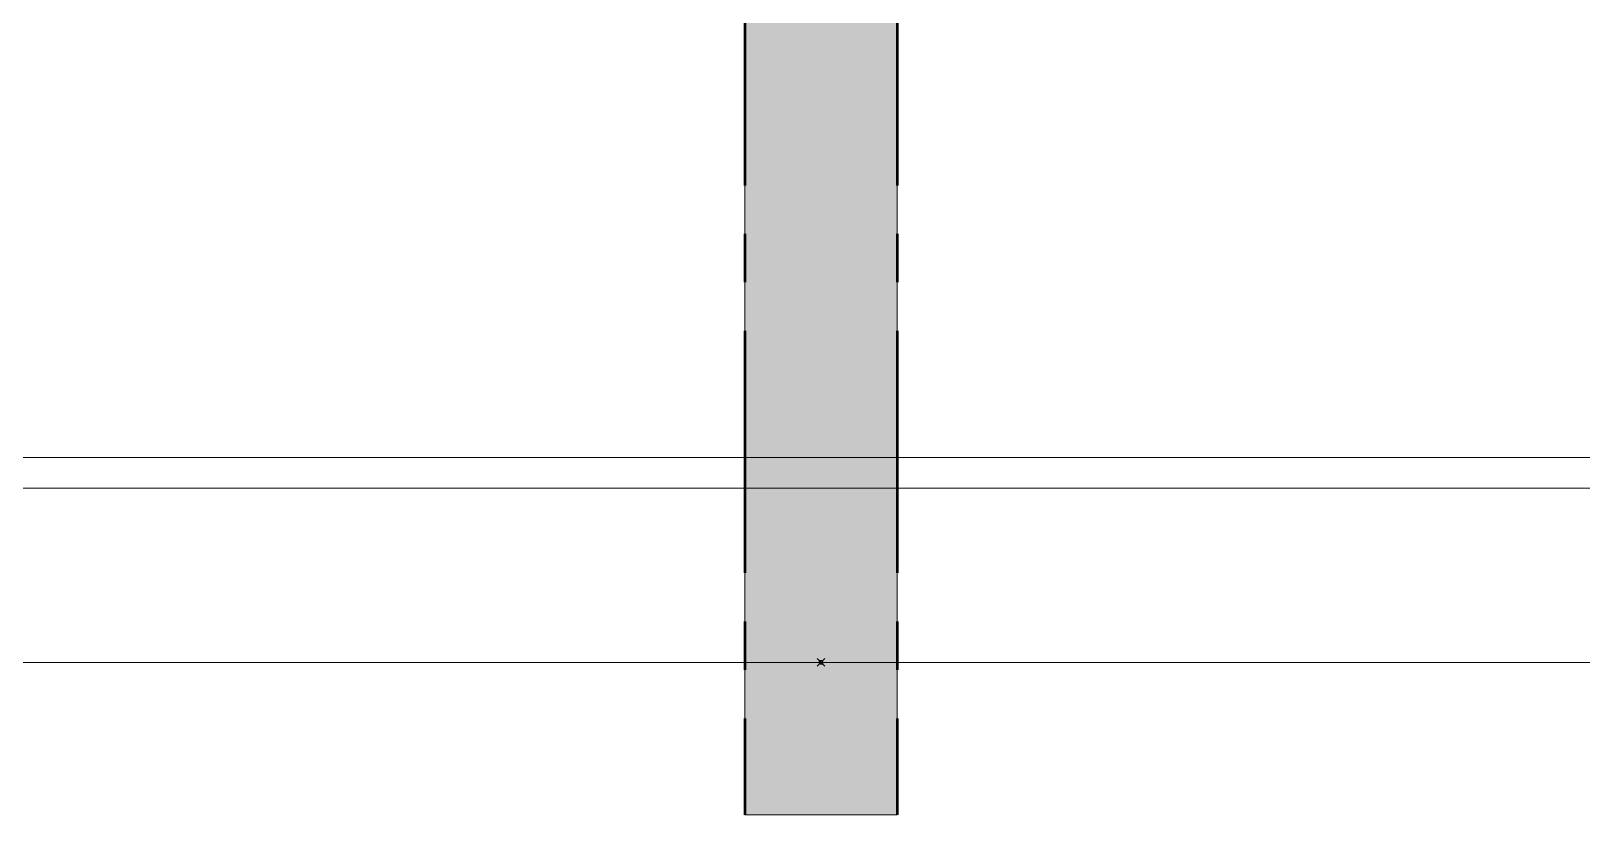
# Model space of a CAD drawing. Header units: millimetres. Extents: x -20000 to 230000, y -17405 to 24510.
# Drawn here: x 44696.9 to 44900.3, y -15557.7 to -15455 of the extents above; entities that cross this region are included whole.
import ezdxf

# ---------------------------------------------------------------- set-up
doc = ezdxf.new("R2010")
doc.units = ezdxf.units.MM
doc.header["$PDMODE"] = 35
doc.header["$PDSIZE"] = 0.5
doc.linetypes.add('AXES', pattern=[50.8, 31.75, -6.35, 6.35, -6.35])
doc.layers.get('0').update_dxf_attribs({"lineweight": 13})
doc.layers.add('0 - Invisible', color=43, linetype='Continuous', lineweight=0, plot=False)
doc.layers.add('1 - Axe', color=1, linetype='AXES', lineweight=0)
doc.layers.add('1 - PVC', color=7, linetype='Continuous', lineweight=13)
doc.layers.add('1 - Cache', color=7, linetype='Continuous', lineweight=0, true_color=0xffffff)

# ---------------------------------------------------------------- blocks, each defined once
blk = doc.blocks.new('*U214')
at = {"layer": '1 - PVC', "linetype": 'ByBlock'}
for p, q in [((6.9, -193.8), (758.1, -193.8)), ((758.1, -197.82), (6.9, -197.82)), ((15, -220.66), (750, -220.66))]:
    blk.add_line(p, q, dxfattribs=at)
blk = doc.blocks.new('*U419')
at = {"layer": '1 - Cache'}
blk.add_hatch(color=256, dxfattribs=at).paths.add_polyline_path([(-10, 20), (-10, -500.66), (10, -500.66), (10, 20)])
at = {"layer": '0 - Invisible'}
blk.add_lwpolyline([(-10, 20), (-10, -500.66), (10, -500.66), (10, 20)], close=True, dxfattribs=at)
blk.add_point((0, -480.66), dxfattribs=at)
at = {"layer": '1 - Axe', "lineweight": 50}
for p, q in [((-10, 20), (-10, -500.66)), ((10, 20), (10, -500.66))]:
    blk.add_line(p, q, dxfattribs=at)

msp = doc.modelspace()

# ---------------------------------------------------------------- block references
for name, p in [('*U419', (44800.51, -15057.07)), ('*U214', (44617.5, -15317.07))]:
    msp.add_blockref(name, p)

doc.saveas('drawing.dxf')
